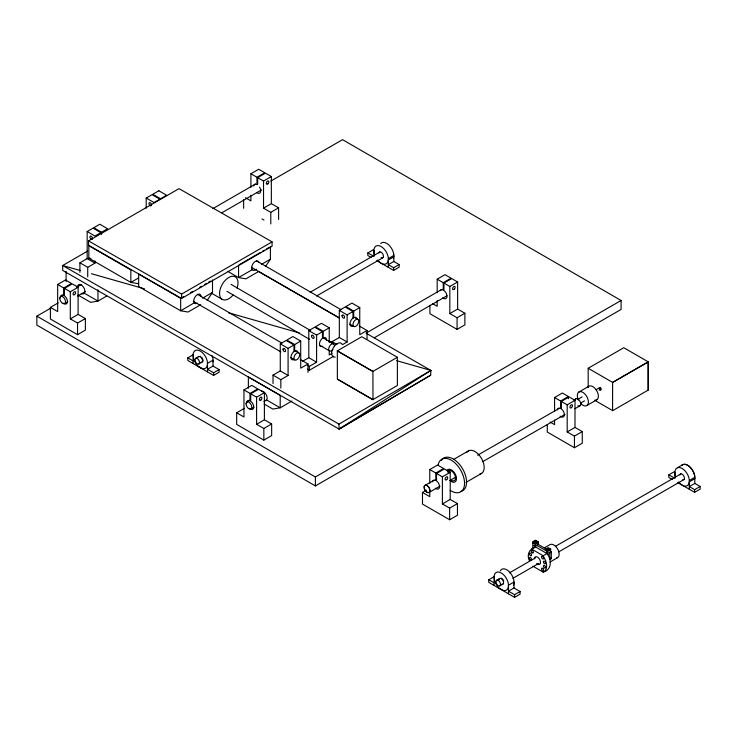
<?xml version="1.0" encoding="UTF-8"?>
<svg xmlns="http://www.w3.org/2000/svg" width="737" height="737" viewBox="0 0 737 737"><rect width="100%" height="100%" fill="white"/><g stroke="black" fill="none" stroke-linecap="round" stroke-linejoin="round"><path stroke-width="1.11" d="M532.796 548.623L532.814 543.049L534.334 542.174L546.762 549.351M212.938 361.839L213.039 359.711A10.235 5.905 60 0 0 212.109 355.722M87.51 251.151L62.682 265.513L62.7 270.433L339.103 429.109L430.666 375.188L430.905 370.425L366.178 333.262M393.475 258.466L393.807 254.32M599.854 388.758L600.848 390.214L600.24 388.639M207.152 300.438L212.505 292.405L212.505 279.931M265.642 266.343L270.396 259.203L270.396 246.729M600.084 388.712C602.046 390.205 600.13 385.921 599.789 388.104M533.652 548.19L535.559 546.946L546.955 553.533C551.866 559.484 551.958 570.125 543.114 572.096L532.796 566.136M80.379 270.553L62.682 265.513L338.946 424.107L339.103 429.109L430.905 370.425L396.635 360.66M338.946 424.107L430.905 370.425M87.169 231.519L93.037 228.129L100.84 232.643L94.972 236.033L87.169 231.519L87.169 258.623L94.972 263.127L94.972 260.87M146.202 198.05L152.071 194.66L159.883 199.174L154.015 202.564L146.202 198.05L146.202 208.221M101.559 232.229L107.602 228.737L99.799 224.232L93.746 227.724L101.559 232.229L101.559 234.421M88.523 240.898L179.027 188.644L272.073 241.856L272.073 246.232L181.569 298.485L88.523 245.264L88.523 240.898L181.569 294.109L272.073 241.856M79.918 272.312L79.918 262.805L87.169 258.623M57.67 284.482L65.482 279.977L71.526 283.469L63.723 287.983L57.67 284.482L57.67 311.585L50.392 307.384L50.392 319.001L77.551 334.681L85.363 330.176L85.363 318.559L78.113 314.377L70.301 318.881L70.301 291.778L78.113 287.273L78.113 314.377M79.918 262.805L87.721 267.319L94.972 263.127M250.902 173.757L258.715 169.252L264.758 172.744L256.955 177.249L250.902 173.757L250.902 187.309M63.723 287.983L63.723 294.542L64.432 294.957L64.432 288.388L72.244 283.883L78.113 287.273M256.955 177.249L256.955 183.817L257.664 184.232L257.664 177.663L265.477 173.158L271.345 176.548L271.345 203.652L263.533 208.156L263.533 181.053L271.345 176.548M60.609 296.523L63.594 294.8M76.528 287.338L81.503 284.464M212.855 208.626L255.638 183.928M50.392 307.384L58.205 302.879M270.848 181.062L342.539 139.671L621.088 300.484L621.088 309.439L315.399 485.923L36.85 325.109L36.85 316.155L50.789 308.112M64.663 303.552L67.647 301.829M77.597 296.09L85.566 291.493M221.883 212.781L261.69 189.805M106.764 296.007L97.975 301.083L90.633 302.336L77.938 295.012M138.648 277.904L130.845 282.409L88.845 258.162L90.946 258.521M70.301 318.881L77.551 323.064L85.363 318.559M263.533 208.156L270.783 212.339L278.595 207.834L278.595 219.451M181.661 297.739L183.651 296.587M190.616 292.571L192.606 291.419M199.57 287.402L201.56 286.251M204.545 284.528L206.535 283.377M208.525 282.234L210.515 281.083M239.553 264.537L260.447 252.478M262.436 251.326L264.426 250.175M266.416 249.032L269.401 247.3M201.118 296.725A5.214 3.012 -60 0 0 196.475 295.297A5.214 3.012 -60 0 0 194.236 302.824L180.666 310.784L138.667 286.536L138.657 274.063L180.666 298.31L180.666 310.784L188.009 312.046L200.694 304.713M202.537 298.163L212.505 292.405M252.22 269.696L238.558 277.582L227.816 271.382M261.432 264.38L270.396 259.203M371.337 257.572L367.855 255.555L367.855 252.92L373.373 249.732M219.11 369.596L213.592 372.784L207.493 369.265L213.021 366.077L219.11 369.596L219.11 372.231L213.592 375.419L187.806 360.476L187.806 357.841L193.324 354.654M195.535 358.431L198.529 356.699M310.194 292.23L379.988 251.934M198.916 363.931L201.91 362.199M316.569 296.007L383.378 257.434M388.307 267.319L388.307 258.632L393.853 255.435L393.834 261.488L388.307 264.675L393.641 267.752L399.168 264.565L399.168 267.209L393.641 270.396L376.736 260.677M200.409 367.809L198.981 366.906A10.235 5.905 60 0 1 193.49 358.302M393.853 256.771L388.307 259.968L387.957 261.653A10.235 5.905 60 0 1 382.439 263.874L381.02 263.127M280.272 343.847L288.084 348.361L288.084 375.455L280.272 370.951L280.272 343.847L286.149 340.457L293.952 344.971L293.952 351.531L294.671 351.125A4.984 2.884 -60 0 1 297.923 352.507M339.315 310.378L347.118 314.892L347.118 341.986L339.315 337.482L339.315 310.378L345.183 306.988L352.995 311.502L352.995 318.062L353.705 317.656A4.984 2.884 -60 0 1 356.957 319.038M308.803 330.6L316.606 335.105L316.606 362.208L308.803 357.703L308.803 330.6L314.671 327.21L322.474 331.714L322.474 338.283L323.193 337.868L323.193 331.3L315.381 326.795L321.433 323.303L329.236 327.808L329.236 342.493M288.084 348.361L293.952 344.971M300.714 341.065L292.911 336.56L286.859 340.052L294.671 344.557L300.714 341.065L300.714 368.168L307.992 363.967L307.992 372.415M347.118 314.892L352.995 311.502M359.757 307.596L351.945 303.091L345.893 306.583L353.705 311.088L359.757 307.596L359.757 334.699L367.026 330.498L367.026 338.937M316.606 335.105L322.474 331.714M323.193 331.3L329.236 327.808M243.956 389.91L251.768 385.396L257.812 388.887L250.009 393.401L243.956 389.91L243.956 417.004L236.678 412.803L236.678 424.42L263.846 440.1L271.649 435.595L271.649 423.978L264.399 419.795L256.596 424.3L256.596 397.197L264.399 392.692L264.399 419.795M437.188 279.185L445.001 274.671L451.053 278.162L443.241 282.676L437.188 279.185L437.188 292.727M273.022 383.581L273.022 375.133L280.272 370.951M332.065 343.783L332.065 341.664L339.315 337.482M302.465 361.351L308.803 357.703M250.009 393.401L250.009 399.961L250.718 400.375L250.718 393.807L258.53 389.302L264.399 392.692M443.241 282.676L443.241 289.236L443.95 289.65L443.95 283.082L451.763 278.577L457.631 281.967L457.631 309.07L449.828 313.575L449.828 286.472L457.631 281.967M273.022 375.133L280.834 379.647L288.084 375.455M342.622 344.584L347.118 341.986M246.895 401.941L249.88 400.219M366.307 333.004L441.924 289.346M307.403 365.266L309.356 366.39L316.606 362.208M331.972 353.336L329.236 354.912L329.236 350.397M337.325 350.849L372.922 371.402L372.977 399.758L337.371 379.205L337.325 350.849L361.766 336.735L397.372 357.288L397.372 385.515L372.922 399.629L337.371 379.048M307.403 369.136L309.356 370.26L333.603 356.257M236.678 412.803L244.491 408.298M250.958 408.971L253.943 407.248M263.892 401.508L265.882 400.357M374.341 337.739L446.981 295.795M291.926 401.048L280.207 407.81L272.865 409.072L264.086 403.996M256.596 424.3L263.846 428.483L271.649 423.978M449.828 313.575L457.078 317.758L464.881 313.253L464.881 324.87L457.078 329.375L429.92 313.695L429.92 305.247M372.922 371.402L397.372 357.288M36.85 316.155L315.399 476.977L621.088 300.484M588.181 387.469L588.181 368.27L623.778 347.717L648.228 361.83L648.228 390.057L612.576 410.739L612.622 382.383L648.228 361.83M429.763 469.552L437.575 465.038L443.619 468.529L435.816 473.043L429.763 469.552L429.763 483.094M554.565 411.089L554.565 397.538L562.368 393.024L568.42 396.515L568.42 398.708M453.605 459.455L468.262 450.998M554.565 397.538L560.608 401.029L568.42 396.515M435.816 473.043L435.816 479.603L436.525 480.017L436.525 473.449L444.337 468.944L450.206 472.334L450.206 499.437L442.393 503.942L442.393 476.839L450.206 472.334M560.608 401.029L560.608 407.598L561.327 408.003L561.327 401.444L569.13 396.93L575.007 400.32L575.007 427.423L567.195 431.928L567.195 404.834L575.007 400.32M578.499 392.268L588.439 386.529M577.578 399.546L582.175 396.884M596.04 389.753L599.955 387.487M599.061 390.223L601.033 389.081M612.576 382.512L648.173 361.959L648.173 390.186M450.206 499.437L457.456 503.62L457.456 515.237L449.644 519.742L422.485 504.062L422.485 492.445L426.391 490.197M580.802 403.001L584.487 400.873M587.232 405.304L597.173 399.565M466.005 482.385L481.648 473.366M442.393 503.942L449.644 508.125L457.456 503.62M567.195 431.928L574.445 436.12L582.258 431.606L582.258 443.223L574.445 447.728L547.287 432.048L547.287 424.659M538.259 541.888L535.329 543.584L532.446 541.916L535.375 540.221L538.259 541.888L538.259 543.998L537.881 542.11L534.988 540.442M529.295 560.608C526.559 554.869 529.461 548.54 535.559 546.946M677.45 467.737L682.969 464.55M672.319 479.483L668.837 477.465L668.837 474.831L674.364 471.643M520.101 591.507L514.573 594.695L508.484 591.175L514.002 587.988L520.101 591.507L520.101 594.142L514.573 597.329L488.788 582.387L488.788 579.752L494.306 576.564M494.103 576.795L494.122 585.464M544.56 547.766L550.088 544.579A7.545 4.358 60 0 1 558.084 549.802A7.545 4.358 60 0 1 556.518 557.983M496.517 580.332L499.511 578.609M509.479 572.852L535.403 557.881M555.348 546.375L680.979 473.845M550.742 549.166L548.033 550.723L545.426 549.222L548.125 547.655L550.742 549.166L550.355 551.423L550.355 549.387M531.746 549.148L543.151 555.726L546.955 553.533M549.784 552.851L551.304 551.967L551.304 558.674L549.738 559.53L549.784 552.851L532.814 543.049M499.907 585.841L502.892 584.109M512.869 578.352L538.793 563.39M558.729 551.875L684.36 479.345M689.298 489.221L689.298 480.542L694.834 477.346L694.816 483.398L689.298 486.586L694.632 489.663L700.15 486.475L700.15 489.11L694.632 492.307L677.727 482.588M508.466 585.233L514.002 582.037L514.002 587.988M549.894 562.101L557.623 557.642M425.009 485.416L433.946 480.284M447.838 472.316L450.814 470.602M477.604 455.226L558.959 408.519M573.847 399.979L575.827 398.837M429.072 492.445L439.989 486.18M449.911 480.487L455.862 477.069M482.652 461.684L565.003 414.415M574.924 408.713L579.89 405.866M543.114 572.096L545.094 570.834L546.145 568.964A12.925 7.462 60 0 0 545.647 560.617L543.151 555.726M138.188 283.662L130.845 282.409L130.845 269.935L88.836 245.688L88.836 258.162M91.434 273.703L144.516 288.83M228.553 312.774L299.323 332.931M329.181 341.443L332.498 342.383M537.642 544.836L537.642 544.136M682.001 485.038L683.429 485.784A10.235 5.905 60 0 0 688.938 483.564L689.298 481.878L694.834 478.682L694.788 476.231A10.235 5.905 60 0 0 689.196 466.328A10.235 5.905 60 0 0 681.716 465.425A10.235 5.905 60 0 1 689.178 466.337A10.235 5.905 60 0 1 694.77 476.24M339.287 317.822L258.623 271.52L245.9 278.844L238.558 277.582L238.558 265.108M443.95 283.082L449.828 286.472M588.181 368.27L612.622 382.383M257.664 177.663L263.533 181.053M393.834 261.488L399.168 264.565M367.855 252.92L373.079 255.932M457.631 309.07L464.881 313.253M271.345 203.652L278.595 207.834M432.647 303.653L437.188 306.279L437.188 300.632M245.449 197.709L250.902 200.86L250.902 195.213M595.008 400.44L612.622 410.61M262.059 218.917L263.993 220.031M561.327 401.444L567.195 404.834M694.816 483.398L700.15 486.475M668.837 474.831L674.06 477.843M575.007 427.423L582.258 431.606M550.014 422.006L554.565 424.632L554.565 420.118M256.402 260.824L340.982 309.66M354.912 317.702L357.896 319.425A4.063 2.34 -60 0 1 356.616 325.708A4.063 2.34 -60 0 1 353.097 323.681A4.063 2.34 -60 0 1 357.896 319.425M359.223 325.984L367.026 330.498M251.345 267.282L338.919 317.831M349.863 324.151L353.843 326.454M332.065 341.664L336.938 344.483M337.371 350.978L372.977 371.531M211.335 293.096L222.086 299.305M197.369 294.293L281.949 343.129M294.883 350.591L298.863 352.894A4.063 2.34 -60 0 1 297.573 359.177A4.063 2.34 -60 0 1 294.063 357.15A4.063 2.34 -60 0 1 298.863 352.894M300.18 359.453L307.992 363.967M193.306 301.322L280.871 351.881M290.82 357.62L294.8 359.923M436.525 473.449L442.393 476.839M536.333 542.883L538.259 543.998M549.001 550.198L550.742 551.202M550.355 551.423L551.304 551.967M551.267 558.646L550.981 557.541M84.313 293.197L97.975 301.083L97.966 289.742M266.545 399.933L280.207 407.81L280.207 395.345L248.369 376.957L248.369 388.298M422.485 492.445L429.763 496.646L429.763 490.999M250.718 393.807L256.596 397.197M187.806 357.841L193.131 360.918M64.432 288.388L70.301 291.778M488.788 579.752L494.122 582.829M231.031 284.353L310.692 330.609M322.64 337.546L333.594 343.903M226.978 291.382L309.623 339.37M319.582 345.156L329.54 350.932M199.008 366.897L202.739 368.693A10.235 5.905 60 0 0 207.419 365.027L207.512 362.899A10.235 5.905 60 0 0 200.657 351.282A10.235 5.905 60 0 0 193.177 353.815L193.463 358.311M681.439 484.716L679.689 483.269A10.235 5.905 60 0 1 678.547 481.998M380.458 262.814L378.707 261.368A10.235 5.905 60 0 1 377.556 260.087M194.236 302.824L194.826 303.368A5.214 3.012 -60 0 0 197.433 303.11M494.453 580.222L494.168 575.726A10.235 5.905 60 0 1 501.639 573.193A10.235 5.905 60 0 1 508.502 584.809L508.383 586.947A10.235 5.905 60 0 1 503.721 590.604L499.972 588.817A10.235 5.905 60 0 1 494.472 580.212M545.472 566.993L545.472 567.61A1.465 0.848 60 0 1 544.201 567.72L543.952 567.462A1.465 0.848 60 0 1 543.473 565.832A1.465 0.848 60 0 1 544.477 565.519L544.744 565.721A1.465 0.848 60 0 1 545.472 566.993L545.481 567.536M689.298 480.542L689.252 479.428A10.235 5.905 60 0 0 681.771 468.262A10.235 5.905 60 0 0 674.917 471.966L675.009 474.195A10.235 5.905 60 0 0 675.589 476.609M388.307 258.632L388.261 257.517A10.235 5.905 60 0 0 380.789 246.351A10.235 5.905 60 0 0 373.926 250.055L374.028 252.284A10.235 5.905 60 0 0 374.599 254.698M430.666 375.188L339.103 429.109M694.632 489.663L694.632 492.307M674.935 472.399L674.935 478.35M574.445 436.12L574.445 447.728M514.573 594.695L514.573 597.329M508.484 585.224L508.484 593.81M457.078 317.758L457.078 329.375M449.644 508.125L449.644 519.742M393.641 267.752L393.641 270.396M373.945 250.488L373.945 256.439M353.705 311.088L353.705 317.656L352.802 318.246A4.984 2.884 -60 0 0 349.983 324.142A4.984 2.884 -60 0 0 353.272 326.03M315.399 476.977L315.399 485.923M309.356 366.39L309.356 370.26M294.671 344.557L294.671 351.125L293.768 351.715A4.984 2.884 -60 0 0 290.94 357.611A4.984 2.884 -60 0 0 294.238 359.499M280.834 379.647L280.834 388.095M270.783 212.339L270.783 223.956M263.846 428.483L263.846 440.1M243.625 199.828L243.625 208.276M213.592 372.784L213.592 375.419M213.021 366.077L213.021 360.126L207.475 363.323L207.493 371.899M193.131 354.875L193.131 363.562M181.569 294.109L181.569 298.485M87.721 267.319L87.721 276.817M77.551 323.064L77.551 334.681M66.127 271.363L66.127 281.571M333.004 349.467A4.063 2.34 -60 0 1 328.868 350.112A4.063 2.34 -60 0 1 331.07 344.446A4.063 2.34 -60 0 1 334.441 345.764M335.178 357.178A7.877 4.551 -60 0 1 333.225 347.846A7.877 4.551 -60 0 1 342.337 344.501M380.716 243.523A10.235 5.905 60 0 1 388.196 244.426A10.235 5.905 60 0 1 393.788 254.329M378.919 253.003A3.234 1.87 60 0 1 381.49 252.496A3.234 1.87 60 0 1 383.424 256.384A3.234 1.87 60 0 1 381.195 257.572M200.206 356.284A3.234 1.87 60 0 1 200.805 356.561M201.938 357.602A3.234 1.87 60 0 1 202.399 358.302M202.749 359.057A3.234 1.87 60 0 1 202.693 361.664M198.327 356.929A3.234 1.87 60 0 1 202.131 358.947A3.234 1.87 60 0 1 200.814 362.309M679.91 474.914A3.234 1.87 60 0 1 683.706 475.807A3.234 1.87 60 0 1 682.775 479.713M501.197 578.195A3.234 1.87 60 0 1 502.92 579.503M503.389 580.212A3.234 1.87 60 0 1 503.739 580.968M500.266 570.788A10.235 5.905 60 0 1 508.106 570.668A10.235 5.905 60 0 1 514.021 581.622L513.929 583.75A10.235 5.905 60 0 1 513.348 585.491M498.986 579.955A3.234 1.87 60 0 1 501.123 578.628A3.234 1.87 60 0 1 503.528 582.248A3.234 1.87 60 0 1 501.805 584.22M534.426 558.858A4.311 2.487 60 0 1 537.734 557.264A4.311 2.487 60 0 1 540.47 562.957A4.311 2.487 60 0 1 536.683 563.556M575.09 399.896A4.054 2.34 60 0 1 578.361 399.38A4.054 2.34 60 0 1 580.719 404.291A4.054 2.34 60 0 1 577.863 405.663M578.388 400.034A7.877 4.551 60 0 1 581.272 391.706A7.877 4.551 60 0 1 588.421 402.384A7.877 4.551 60 0 1 580.645 403.415M594.851 400.182A7.877 4.551 60 0 0 598.315 397.142L598.343 395.502A7.877 4.551 60 0 0 593.617 387.128A7.877 4.551 60 0 0 587.693 387.515M557.356 409.8A4.984 2.884 60 0 1 561.511 409.007A4.984 2.884 60 0 1 564.275 415.401A4.984 2.884 60 0 1 560.12 416.193M432.564 481.814A4.984 2.884 60 0 1 436.709 481.021A4.984 2.884 60 0 1 439.473 487.415A4.984 2.884 60 0 1 435.318 488.207M441.316 460.542A18.876 10.898 60 0 1 462.136 468.069A18.876 10.898 60 0 1 460.505 491.515M466.853 452.426A13.036 7.527 60 0 1 481.298 458.11A13.036 7.527 60 0 1 479.778 474.029M438.147 464.844A18.867 10.898 60 0 1 453.384 461.62A18.867 10.898 60 0 1 464.448 485.066A18.867 10.898 60 0 1 450.178 490.326M447.801 471.394A5.776 3.335 60 0 1 452.96 472.141A5.776 3.335 60 0 1 455.346 479.262A5.776 3.335 60 0 1 450.593 479.759M446.981 470.399A7.167 4.136 60 0 1 453.448 471.551A7.167 4.136 60 0 1 456.24 480.386A7.167 4.136 60 0 1 450.261 480.764M326.509 340.282A4.984 2.884 -60 0 0 323.211 337.859L322.29 338.458A4.984 2.884 -60 0 0 319.471 344.354A4.984 2.884 -60 0 0 322.76 346.243M233.168 294.938A13.036 7.527 -60 0 1 219.7 295.233A13.036 7.527 -60 0 1 230.091 276.826A13.036 7.527 -60 0 1 237.019 288.121M258.89 262.492A5.214 3.012 -60 0 0 253.915 262.538A5.214 3.012 -60 0 0 252.137 269.622L252.717 270.166A5.214 3.012 -60 0 0 256.283 269.217M91.83 239.359A1.806 1.041 60 0 1 89.923 237.231A1.806 1.041 60 0 1 91.406 236.384A1.806 1.041 60 0 1 92.3 239.083M150.864 205.89A1.806 1.041 60 0 1 148.994 203.909A1.806 1.041 60 0 1 150.228 202.758A1.806 1.041 60 0 1 151.463 205.337M264.399 400.541A5.214 3.012 60 0 0 266.048 400.394L266.628 399.859A5.214 3.012 60 0 0 266.048 394.378A5.214 3.012 60 0 0 261.598 391.126M81.208 293.409A5.214 3.012 60 0 0 83.815 293.667L84.396 293.123A5.214 3.012 60 0 0 82.157 285.587A5.214 3.012 60 0 0 77.514 287.025M440.284 290.618A4.984 2.884 60 0 1 444.733 291.198A4.984 2.884 60 0 1 446.834 297.352A4.984 2.884 60 0 1 442.753 297.84M246.692 403.194A4.984 2.884 60 0 1 250.294 400.946A4.984 2.884 60 0 1 253.721 407.45A4.984 2.884 60 0 1 249.521 408.565M259.488 187.115A4.984 2.884 60 0 1 260.318 192.458A4.984 2.884 60 0 1 256.467 192.421M253.703 186.028A4.984 2.884 60 0 1 256.937 184.637M60.406 297.776A4.984 2.884 60 0 1 64.008 295.528A4.984 2.884 60 0 1 67.426 302.032A4.984 2.884 60 0 1 63.225 303.147M424.272 486.475L424.272 488.161A4.063 2.34 60 0 0 427.045 492.215A4.063 2.34 60 0 0 429.818 491.358L429.818 489.672A4.063 2.34 60 0 0 427.045 485.619A4.063 2.34 60 0 0 424.272 486.475M534.039 545.693L534.546 546.329L534.039 545.693M535.412 545.343L535.928 545.979L535.412 545.343M546.614 551.801L547.121 552.437L546.614 551.801M545.5 563.086L545.463 563.381A1.465 0.848 60 0 1 544.735 563.805L544.459 563.685A1.465 0.848 60 0 1 543.464 562.22A1.465 0.848 60 0 1 543.943 561.152L544.192 561.179A1.465 0.848 60 0 1 545.463 562.755L545.5 563.086M547.932 553.8L548.439 554.427L547.932 553.8M534.417 541.75C535.596 543.639 536.674 540.359 534.417 541.75M547.351 549.056C548.531 550.944 549.609 547.674 547.351 549.056M541.852 556.389L541.686 556.546A1.465 0.848 60 0 0 541.852 558.084A1.465 0.848 60 0 0 543.105 558.996L543.326 558.932A1.465 0.848 60 0 0 543.326 557.236A1.465 0.848 60 0 0 541.852 556.389M158.833 190.763L152.789 194.255L160.592 198.76L166.645 195.268L158.833 190.763M530.999 560.083L530.751 560.056A1.465 0.848 60 0 1 529.479 558.471A1.465 0.848 60 0 1 530.216 557.43L530.483 557.541A1.465 0.848 60 0 1 531.488 559.014A1.465 0.848 60 0 1 530.999 560.083M530.483 555.615L530.216 555.422A1.465 0.848 60 0 1 529.479 553.524A1.465 0.848 60 0 1 530.751 553.413L530.999 553.68A1.465 0.848 60 0 1 531.488 555.302A1.465 0.848 60 0 1 530.483 555.615M543.326 569.056L543.105 568.743A1.465 0.848 60 0 0 541.852 568.209A1.465 0.848 60 0 0 541.686 569.554L541.852 569.904A1.465 0.848 60 0 0 543.326 570.751A1.465 0.848 60 0 0 543.326 569.056M531.838 552.492L531.617 552.179A1.465 0.848 60 0 1 531.617 550.484A1.465 0.848 60 0 1 533.091 551.331L533.256 551.672A1.465 0.848 60 0 1 533.091 553.026A1.465 0.848 60 0 1 531.838 552.492M194.946 359.988A3.234 1.87 60 0 0 198.465 364.115A3.234 1.87 60 0 0 198.271 359.435A3.234 1.87 60 0 0 194.946 359.988M495.927 581.898A3.234 1.87 60 0 0 499.446 586.016A3.234 1.87 60 0 0 499.262 581.346A3.234 1.87 60 0 0 495.927 581.898M427.045 485.591A4.063 2.34 60 0 0 424.171 487.249A4.063 2.34 60 0 0 427.045 492.242A4.063 2.34 60 0 0 429.911 490.584A4.063 2.34 60 0 0 427.045 485.591M571.553 407.607A1.806 1.041 -60 0 0 572.124 404.797A1.806 1.041 -60 0 0 569.987 406.695A1.806 1.041 -60 0 0 571.553 407.607M446.751 479.612A1.806 1.041 -60 0 0 447.322 476.811A1.806 1.041 -60 0 0 445.185 478.709A1.806 1.041 -60 0 0 446.751 479.612M311.539 336.044A1.806 1.041 60 0 0 313.465 338.43A1.806 1.041 60 0 0 313.465 335.869A1.806 1.041 60 0 0 311.539 336.044M283.017 349.292A1.806 1.041 60 0 0 284.933 351.678A1.806 1.041 60 0 0 284.933 349.126A1.806 1.041 60 0 0 283.017 349.292M342.051 315.823A1.806 1.041 60 0 0 343.976 318.209A1.806 1.041 60 0 0 343.976 315.657A1.806 1.041 60 0 0 342.051 315.823M246.057 403.802A4.063 2.34 60 0 0 250.359 409.155A4.063 2.34 60 0 0 250.359 403.415A4.063 2.34 60 0 0 246.057 403.802M454.176 289.245A1.806 1.041 -60 0 0 454.757 286.444A1.806 1.041 -60 0 0 452.61 288.342A1.806 1.041 -60 0 0 454.176 289.245M260.944 399.97A1.806 1.041 -60 0 0 261.524 397.169A1.806 1.041 -60 0 0 259.378 399.067A1.806 1.041 -60 0 0 260.944 399.97M59.761 298.384A4.063 2.34 60 0 0 64.073 303.736A4.063 2.34 60 0 0 64.073 297.997A4.063 2.34 60 0 0 59.761 298.384M267.89 183.826A1.806 1.041 -60 0 0 268.461 181.026A1.806 1.041 -60 0 0 266.324 182.923A1.806 1.041 -60 0 0 267.89 183.826M74.658 294.551A1.806 1.041 -60 0 0 75.229 291.751A1.806 1.041 -60 0 0 73.092 293.648A1.806 1.041 -60 0 0 74.658 294.551"/></g></svg>
